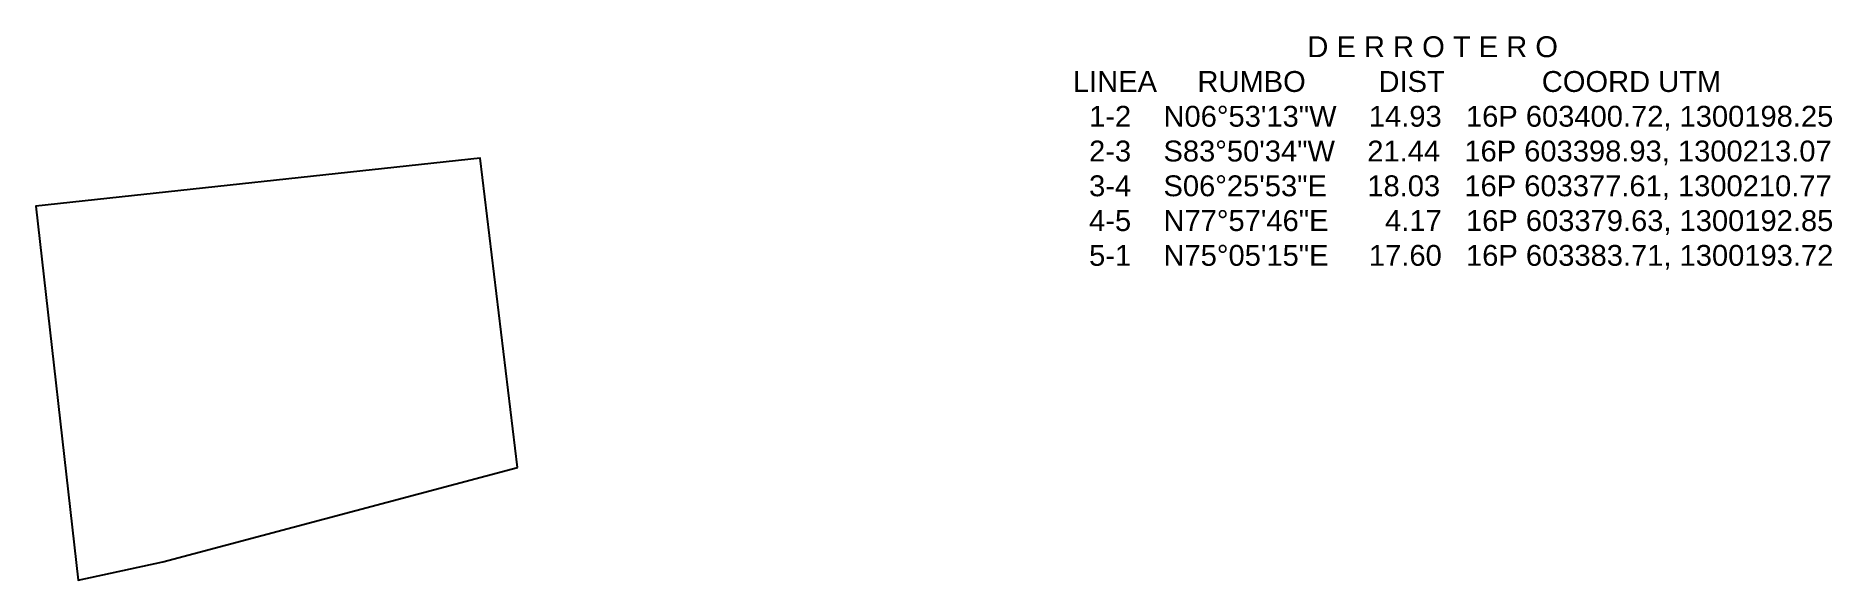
# Model space of a CAD drawing. Header units: millimetres. Extents: x 603377.6 to 603463.8, y 1300192.9 to 1300218.9.
import ezdxf

# ---------------------------------------------------------------- set-up
doc = ezdxf.new("R2010")
doc.units = ezdxf.units.MM
doc.styles.get("Standard").update_dxf_attribs({"font": 'arial.ttf'})

msp = doc.modelspace()

# ---------------------------------------------------------------- linework, layer by layer
msp.add_lwpolyline([(603400.72, 1300198.25), (603398.93, 1300213.07), (603377.61, 1300210.77), (603379.63, 1300192.85), (603383.71, 1300193.72)], close=True)

# ---------------------------------------------------------------- texts
at = {"insert": (603426.614, 1300218.916), "char_height": 1, "width": 39.88364, "attachment_point": 1}
msp.add_mtext('                               D E R R O T E R O\\P  LINEA     RUMBO         DIST            COORD UTM \\P    1-2    N06°53\'13"W    14.93   16P 603400.72, 1300198.25\\P    2-3    S83°50\'34"W    21.44   16P 603398.93, 1300213.07\\P    3-4    S06°25\'53"E     18.03   16P 603377.61, 1300210.77\\P    4-5    N77°57\'46"E       4.17   16P 603379.63, 1300192.85\\P    5-1    N75°05\'15"E     17.60   16P 603383.71, 1300193.72', dxfattribs=at)

doc.saveas('drawing.dxf')
